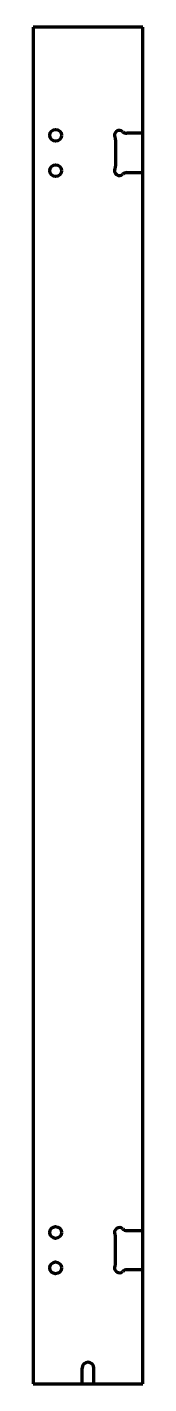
# Model space of a CAD drawing. Header units: inches. Extents: x 0 to 7, y 0 to 86.2.
import ezdxf

# ---------------------------------------------------------------- set-up
doc = ezdxf.new("R2010")
doc.units = ezdxf.units.IN
doc.header["$MEASUREMENT"] = 0
doc.layers.add('1', color=7, linetype='Continuous')

msp = doc.modelspace()

# ---------------------------------------------------------------- linework, layer by layer
at = {"color": 7, "lineweight": 90}
for p, q in [((0, 86.25), (0, 0)), ((7, 86.25), (0, 86.25)), ((7, 0), (7, 86.25)), ((0, 0), (7, 0))]:
    msp.add_line(p, q, dxfattribs=at)
at = {"layer": '1', "color": 7, "lineweight": 90}
for p, q in [((7, 79.5), (5.972, 79.5)), ((5.25, 79.089), (5.25, 77.411)), ((5.972, 77), (7, 77)), ((5.972, 9.75), (7, 9.75)), ((5.25, 7.661), (5.25, 9.339)), ((7, 7.25), (5.972, 7.25)), ((3.125, 0), (3.125, 1)), ((3.875, 0), (3.875, 1))]:
    msp.add_line(p, q, dxfattribs=at)
at = {"layer": '1', "color": 1, "lineweight": 90}
for centre in [(1.438, 79.375), (1.438, 77.125), (1.438, 9.625), (1.438, 7.375)]:
    msp.add_circle(centre, 0.375, dxfattribs=at)
at = {"layer": '1', "color": 7, "lineweight": 90}
for centre, radius, start, end in [((5.5, 79.375), 0.312, 46.65824, 204.61998), ((5.972, 79.875), 0.375, 226.65824, 270), ((4.875, 79.089), 0.375, 0, 24.61998), ((5.5, 77.125), 0.312, 155.38002, 313.34176), ((4.875, 77.411), 0.375, 335.38002, 360), ((5.972, 76.625), 0.375, 90, 133.34176), ((5.5, 9.625), 0.312, 46.65824, 204.61998), ((4.875, 9.339), 0.375, 0, 24.61998), ((5.972, 10.125), 0.375, 226.65824, 270), ((5.5, 7.375), 0.312, 155.38002, 313.34176), ((4.875, 7.661), 0.375, 335.38002, 360), ((5.972, 6.875), 0.375, 90, 133.34176), ((3.5, 1), 0.375, 0, 180)]:
    msp.add_arc(centre, radius, start, end, dxfattribs=at)

doc.saveas('drawing.dxf')
